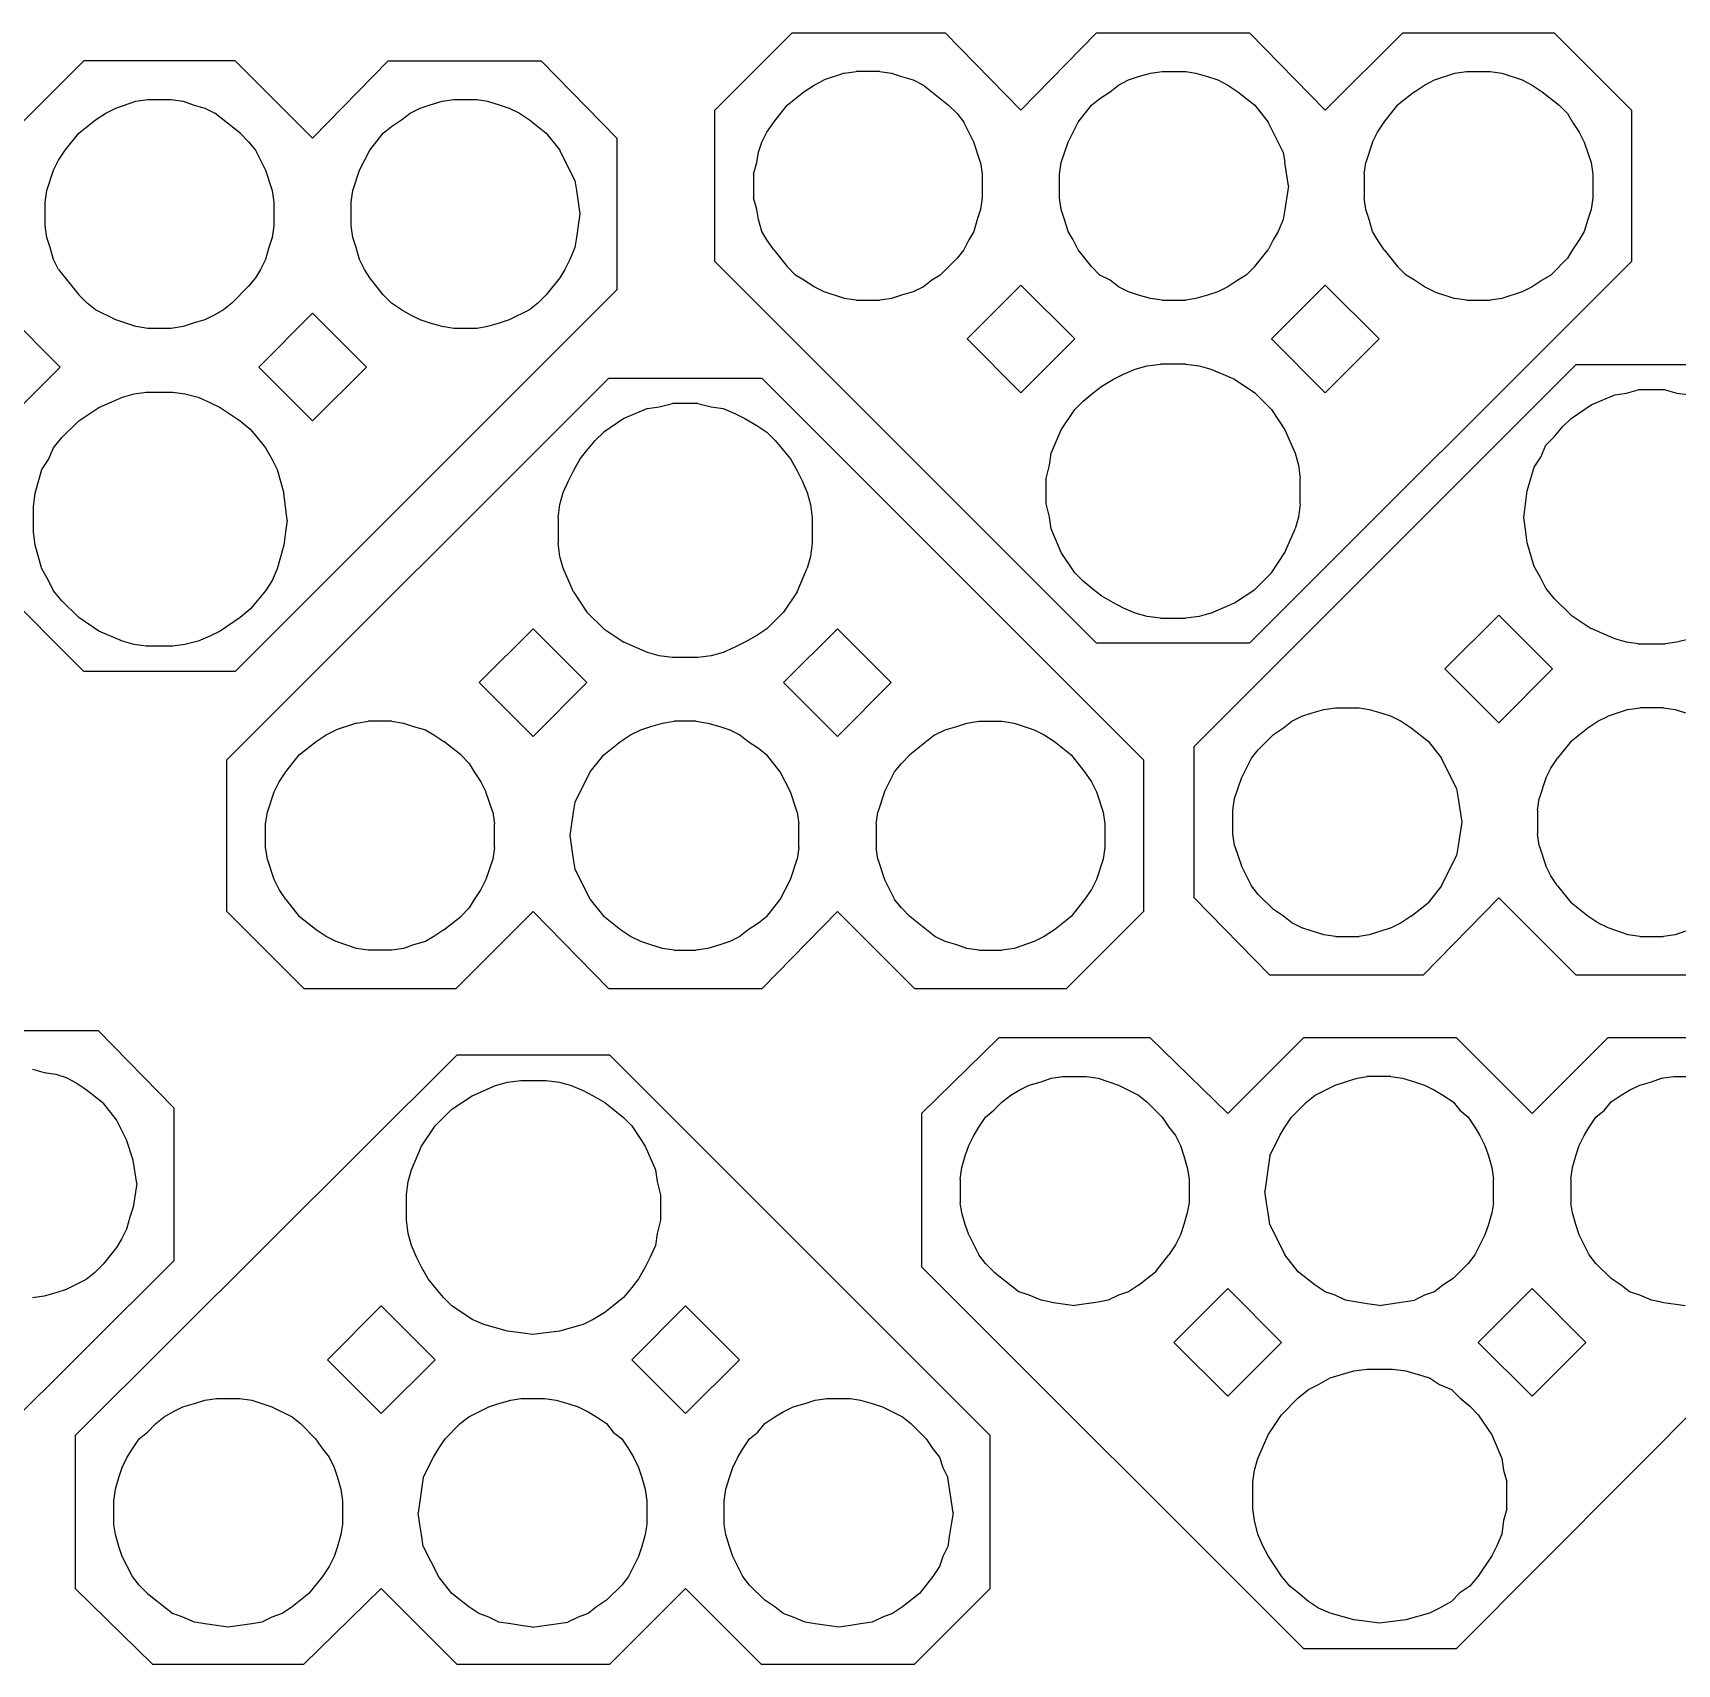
# Model space of a CAD drawing. Extents: x -4665 to 4665, y -2178 to 2178.
# Drawn here: x -392 to 436, y -859 to -38 of the extents above; entities that cross this region are included whole.
import ezdxf

# ---------------------------------------------------------------- set-up
doc = ezdxf.new("R2010")
doc.units = 0
doc.header["$MEASUREMENT"] = 0
doc.layers.get('0').update_dxf_attribs({"linetype": 'CONTINUOUS'})

msp = doc.modelspace()

# ---------------------------------------------------------------- linework, layer by layer
for p, q in [((-48.27, -76.69), (-9.32, -37.74)), ((-9.32, -37.74), (67.73, -37.74)), ((67.73, -37.74), (105.83, -76.69)), ((105.83, -76.69), (143.93, -37.74)), ((143.93, -37.74), (220.97, -37.74)), ((220.97, -37.74), (259.07, -76.69)), ((259.07, -76.69), (298.02, -37.74)), ((298.02, -37.74), (374.22, -37.74)), ((374.22, -37.74), (413.17, -76.69)), ((-404.91, -90.82), (-365.97, -51.87)), ((-289.77, -51.87), (-365.97, -51.87)), ((-289.77, -51.87), (-250.82, -90.82)), ((-250.82, -90.82), (-212.72, -51.87)), ((-212.72, -51.87), (-135.67, -51.87)), ((-135.67, -51.87), (-97.57, -90.82)), ((16.93, -58.06), (22.85, -57.21)), ((34.71, -57.21), (22.85, -57.21)), ((34.71, -57.21), (40.63, -58.06)), ((171.02, -58.06), (176.95, -57.21)), ((176.95, -57.21), (188.8, -57.21)), ((188.8, -57.21), (193.88, -58.06)), ((324.27, -58.06), (330.19, -57.21)), ((330.19, -57.21), (342.05, -57.21)), ((342.05, -57.21), (347.97, -58.06)), ((-3.39, -67.37), (1.69, -63.99)), ((1.69, -63.99), (6.77, -61.45)), ((16.93, -58.06), (6.77, -61.45)), ((40.63, -58.06), (45.71, -59.75)), ((45.71, -59.75), (51.64, -61.45)), ((51.64, -61.45), (56.72, -63.99)), ((56.72, -63.99), (69.42, -74.15)), ((150.7, -67.37), (154.93, -63.99)), ((154.93, -63.99), (160.01, -61.45)), ((160.01, -61.45), (165.09, -59.75)), ((165.09, -59.75), (171.02, -58.06)), ((193.88, -58.06), (199.81, -59.75)), ((199.81, -59.75), (204.89, -61.45)), ((204.89, -61.45), (209.97, -63.99)), ((209.97, -63.99), (215.05, -67.37)), ((303.95, -67.37), (309.03, -63.99)), ((309.03, -63.99), (314.11, -61.45)), ((314.11, -61.45), (324.27, -58.06)), ((347.97, -58.06), (358.13, -61.45)), ((358.13, -61.45), (363.21, -63.99)), ((363.21, -63.99), (368.29, -67.37)), ((-349.88, -75.58), (-339.72, -72.19)), ((-339.72, -72.19), (-333.79, -71.34)), ((-333.79, -71.34), (-321.94, -71.34)), ((-321.94, -71.34), (-316.01, -72.19)), ((-316.01, -72.19), (-310.93, -73.88)), ((-310.93, -73.88), (-305.01, -75.58)), ((-196.63, -75.58), (-191.55, -73.88)), ((-191.55, -73.88), (-185.63, -72.19)), ((-185.63, -72.19), (-179.7, -71.34)), ((-179.7, -71.34), (-167.85, -71.34)), ((-167.85, -71.34), (-162.77, -72.19)), ((-162.77, -72.19), (-156.84, -73.88)), ((-156.84, -73.88), (-151.76, -75.58)), ((-18.63, -82.61), (-11.86, -74.15)), ((-11.86, -74.15), (-3.39, -67.37)), ((69.42, -74.15), (73.65, -78.38)), ((134.61, -82.61), (141.39, -74.15)), ((141.39, -74.15), (145.62, -70.76)), ((145.62, -70.76), (150.7, -67.37)), ((215.05, -67.37), (223.51, -74.15)), ((223.51, -74.15), (230.29, -82.61)), ((288.71, -82.61), (295.48, -74.15)), ((303.95, -67.37), (295.48, -74.15)), ((368.29, -67.37), (376.76, -74.15)), ((376.76, -74.15), (380.99, -78.38)), ((-368.51, -88.28), (-360.04, -81.5)), ((-360.04, -81.5), (-354.96, -78.12)), ((-354.96, -78.12), (-349.88, -75.58)), ((-305.01, -75.58), (-299.93, -78.12)), ((-287.23, -88.28), (-299.93, -78.12)), ((-211.03, -84.89), (-205.95, -81.5)), ((-205.95, -81.5), (-201.71, -78.12)), ((-201.71, -78.12), (-196.63, -75.58)), ((-151.76, -75.58), (-146.68, -78.12)), ((-146.68, -78.12), (-141.6, -81.5)), ((-141.6, -81.5), (-133.13, -88.28)), ((-48.27, -152.89), (-48.27, -76.69)), ((-22.02, -87.69), (-18.63, -82.61)), ((73.65, -78.38), (77.04, -82.61)), ((82.12, -92.77), (77.04, -82.61)), ((129.53, -92.77), (134.61, -82.61)), ((237.91, -97.85), (230.29, -82.61)), ((285.32, -87.69), (288.71, -82.61)), ((380.99, -78.38), (383.53, -82.61)), ((383.53, -82.61), (386.92, -87.69)), ((413.17, -76.69), (413.17, -152.89)), ((-375.28, -96.74), (-368.51, -88.28)), ((-287.23, -88.28), (-282.99, -92.51)), ((-222.03, -96.74), (-215.26, -88.28)), ((-215.26, -88.28), (-211.03, -84.89)), ((-133.13, -88.28), (-126.36, -96.74)), ((-97.57, -90.82), (-97.57, -167.02)), ((-24.56, -92.77), (-22.02, -87.69)), ((282.78, -92.77), (285.32, -87.69)), ((386.92, -87.69), (389.46, -92.77)), ((-378.67, -101.82), (-375.28, -96.74)), ((-282.99, -92.51), (-279.61, -96.74)), ((-279.61, -96.74), (-274.53, -106.9)), ((-227.11, -106.9), (-222.03, -96.74)), ((-118.74, -111.98), (-126.36, -96.74)), ((-27.1, -102.93), (-26.25, -97.85)), ((-26.25, -97.85), (-24.56, -92.77)), ((85.51, -102.93), (82.12, -92.77)), ((126.15, -102.93), (129.53, -92.77)), ((237.91, -97.85), (238.75, -102.93)), ((282.78, -92.77), (279.39, -102.93)), ((389.46, -92.77), (392.85, -102.93)), ((-384.59, -117.06), (-381.21, -106.9)), ((-381.21, -106.9), (-378.67, -101.82)), ((-274.53, -106.9), (-271.14, -117.06)), ((-230.5, -117.06), (-227.11, -106.9)), ((-28.79, -108.86), (-27.1, -102.93)), ((85.51, -102.93), (86.35, -108.86)), ((125.3, -108.86), (126.15, -102.93)), ((240.45, -114.79), (238.75, -102.93)), ((278.55, -108.86), (279.39, -102.93)), ((392.85, -102.93), (393.69, -108.86)), ((-118.74, -111.98), (-117.89, -117.06)), ((-28.79, -108.86), (-28.79, -120.71)), ((86.35, -108.86), (86.35, -120.71)), ((125.3, -120.71), (125.3, -108.86)), ((240.45, -114.79), (238.75, -126.64)), ((278.55, -108.86), (278.55, -120.71)), ((393.69, -108.86), (393.69, -120.71)), ((-385.44, -122.99), (-384.59, -117.06)), ((-385.44, -134.84), (-385.44, -122.99)), ((-271.14, -117.06), (-270.29, -122.99)), ((-270.29, -122.99), (-270.29, -134.84)), ((-231.35, -122.99), (-230.5, -117.06)), ((-231.35, -134.84), (-231.35, -122.99)), ((-117.89, -117.06), (-116.2, -128.92)), ((-27.1, -126.64), (-28.79, -120.71)), ((86.35, -120.71), (85.51, -126.64)), ((126.15, -126.64), (125.3, -120.71)), ((279.39, -126.64), (278.55, -120.71)), ((393.69, -120.71), (392.85, -126.64)), ((-116.2, -128.92), (-117.89, -140.77)), ((-26.25, -131.72), (-27.1, -126.64)), ((-24.56, -137.65), (-26.25, -131.72)), ((83.81, -131.72), (82.12, -137.65)), ((85.51, -126.64), (83.81, -131.72)), ((127.84, -131.72), (126.15, -126.64)), ((129.53, -137.65), (127.84, -131.72)), ((237.91, -131.72), (235.37, -137.65)), ((238.75, -126.64), (237.91, -131.72)), ((281.09, -131.72), (279.39, -126.64)), ((282.78, -137.65), (281.09, -131.72)), ((391.15, -131.72), (389.46, -137.65)), ((392.85, -126.64), (391.15, -131.72)), ((-384.59, -140.77), (-385.44, -134.84)), ((-270.29, -134.84), (-271.14, -140.77)), ((-230.5, -140.77), (-231.35, -134.84)), ((-22.02, -141.88), (-24.56, -137.65)), ((82.12, -137.65), (79.58, -141.88)), ((132.07, -141.88), (129.53, -137.65)), ((235.37, -137.65), (232.83, -141.88)), ((285.32, -141.88), (282.78, -137.65)), ((389.46, -137.65), (386.92, -141.88)), ((-382.9, -145.85), (-384.59, -140.77)), ((-381.21, -151.78), (-382.9, -145.85)), ((-272.83, -145.85), (-274.53, -151.78)), ((-271.14, -140.77), (-272.83, -145.85)), ((-228.81, -145.85), (-230.5, -140.77)), ((-227.11, -151.78), (-228.81, -145.85)), ((-118.74, -145.85), (-121.28, -151.78)), ((-117.89, -140.77), (-118.74, -145.85)), ((-18.63, -146.96), (-22.02, -141.88)), ((-18.63, -146.96), (-11.86, -155.43)), ((77.04, -146.96), (73.65, -151.19)), ((79.58, -141.88), (77.04, -146.96)), ((134.61, -146.96), (132.07, -141.88)), ((141.39, -155.43), (134.61, -146.96)), ((223.51, -155.43), (230.29, -146.96)), ((232.83, -141.88), (230.29, -146.96)), ((288.71, -146.96), (285.32, -141.88)), ((288.71, -146.96), (295.48, -155.43)), ((383.53, -146.96), (380.99, -151.19)), ((386.92, -141.88), (383.53, -146.96)), ((-378.67, -156.86), (-381.21, -151.78)), ((-378.67, -156.86), (-368.51, -169.56)), ((-277.07, -156.86), (-279.61, -161.09)), ((-274.53, -151.78), (-277.07, -156.86)), ((-224.57, -156.86), (-227.11, -151.78)), ((-222.03, -161.09), (-224.57, -156.86)), ((-123.82, -156.86), (-126.36, -161.09)), ((-121.28, -151.78), (-123.82, -156.86)), ((143.93, -345.07), (-48.27, -152.89)), ((-7.63, -159.66), (-11.86, -155.43)), ((65.19, -159.66), (73.65, -151.19)), ((145.62, -159.66), (141.39, -155.43)), ((223.51, -155.43), (219.28, -159.66)), ((413.17, -152.89), (220.97, -345.07)), ((299.71, -159.66), (295.48, -155.43)), ((380.99, -151.19), (372.53, -159.66)), ((-282.99, -165.32), (-291.46, -173.79)), ((-279.61, -161.09), (-282.99, -165.32)), ((-215.26, -169.56), (-222.03, -161.09)), ((-126.36, -161.09), (-133.13, -169.56)), ((-3.39, -162.2), (-7.63, -159.66)), ((1.69, -165.59), (-3.39, -162.2)), ((60.95, -162.2), (56.72, -165.59)), ((65.19, -159.66), (60.95, -162.2)), ((105.83, -164.74), (78.73, -191.83)), ((132.92, -191.83), (105.83, -164.74)), ((150.7, -162.2), (145.62, -159.66)), ((154.93, -165.59), (150.7, -162.2)), ((215.05, -162.2), (209.97, -165.59)), ((219.28, -159.66), (215.05, -162.2)), ((259.07, -164.74), (231.98, -191.83)), ((286.17, -191.83), (259.07, -164.74)), ((303.95, -162.2), (299.71, -159.66)), ((309.03, -165.59), (303.95, -162.2)), ((368.29, -162.2), (363.21, -165.59)), ((372.53, -159.66), (368.29, -162.2)), ((-558.16, -167.02), (-365.97, -359.21)), ((-364.27, -173.79), (-368.51, -169.56)), ((-360.04, -177.18), (-364.27, -173.79)), ((-291.46, -173.79), (-295.69, -177.18)), ((-97.57, -167.02), (-289.77, -359.21)), ((-211.03, -173.79), (-215.26, -169.56)), ((-205.95, -177.18), (-211.03, -173.79)), ((-137.37, -173.79), (-141.6, -177.18)), ((-133.13, -169.56), (-137.37, -173.79)), ((6.77, -168.13), (1.69, -165.59)), ((16.93, -171.51), (6.77, -168.13)), ((22.85, -172.36), (16.93, -171.51)), ((22.85, -172.36), (34.71, -172.36)), ((40.63, -171.51), (34.71, -172.36)), ((45.71, -169.82), (40.63, -171.51)), ((51.64, -168.13), (45.71, -169.82)), ((56.72, -165.59), (51.64, -168.13)), ((160.01, -168.13), (154.93, -165.59)), ((165.09, -169.82), (160.01, -168.13)), ((171.02, -171.51), (165.09, -169.82)), ((176.95, -172.36), (171.02, -171.51)), ((176.95, -172.36), (188.8, -172.36)), ((193.88, -171.51), (188.8, -172.36)), ((199.81, -169.82), (193.88, -171.51)), ((204.89, -168.13), (199.81, -169.82)), ((209.97, -165.59), (204.89, -168.13)), ((314.11, -168.13), (309.03, -165.59)), ((314.11, -168.13), (324.27, -171.51)), ((330.19, -172.36), (324.27, -171.51)), ((330.19, -172.36), (342.05, -172.36)), ((347.97, -171.51), (342.05, -172.36)), ((358.13, -168.13), (347.97, -171.51)), ((363.21, -165.59), (358.13, -168.13)), ((-377.82, -205.96), (-404.91, -178.87)), ((-349.88, -182.26), (-360.04, -177.18)), ((-299.93, -179.72), (-305.01, -182.26)), ((-295.69, -177.18), (-299.93, -179.72)), ((-250.82, -178.87), (-277.91, -205.96)), ((-223.73, -205.96), (-250.82, -178.87)), ((-201.71, -179.72), (-205.95, -177.18)), ((-196.63, -182.26), (-201.71, -179.72)), ((-141.6, -177.18), (-151.76, -182.26)), ((-339.72, -185.64), (-349.88, -182.26)), ((-333.79, -186.49), (-339.72, -185.64)), ((-321.94, -186.49), (-333.79, -186.49)), ((-316.01, -185.64), (-321.94, -186.49)), ((-310.93, -183.95), (-316.01, -185.64)), ((-305.01, -182.26), (-310.93, -183.95)), ((-191.55, -183.95), (-196.63, -182.26)), ((-185.63, -185.64), (-191.55, -183.95)), ((-179.7, -186.49), (-185.63, -185.64)), ((-167.85, -186.49), (-179.7, -186.49)), ((-162.77, -185.64), (-167.85, -186.49)), ((-156.84, -183.95), (-162.77, -185.64)), ((-151.76, -182.26), (-156.84, -183.95)), ((78.73, -191.83), (105.83, -218.91)), ((105.83, -218.91), (132.92, -191.83)), ((231.98, -191.83), (259.07, -218.91)), ((259.07, -218.91), (286.17, -191.83)), ((-404.91, -233.06), (-377.82, -205.96)), ((-277.91, -205.96), (-250.82, -233.06)), ((-250.82, -233.06), (-223.73, -205.96)), ((163.4, -207.07), (169.33, -205.38)), ((169.33, -205.38), (176.1, -204.53)), ((188.8, -204.53), (176.1, -204.53)), ((188.8, -204.53), (195.57, -205.38)), ((193.1, -396.93), (385.3, -204.74)), ((195.57, -205.38), (201.5, -207.07)), ((385.3, -204.74), (461.5, -204.74)), ((-293.89, -403.8), (-101.7, -211.61)), ((-101.7, -211.61), (-24.65, -211.61)), ((-24.65, -211.61), (167.54, -403.8)), ((146.47, -215.53), (152.39, -212.14)), ((152.39, -212.14), (157.47, -209.6)), ((157.47, -209.6), (163.4, -207.07)), ((201.5, -207.07), (207.43, -209.6)), ((207.43, -209.6), (213.35, -212.14)), ((213.35, -212.14), (223.51, -218.91)), ((-358.35, -226.28), (-346.49, -221.2)), ((-346.49, -221.2), (-340.57, -219.51)), ((-340.57, -219.51), (-334.64, -218.66)), ((-334.64, -218.66), (-321.09, -218.66)), ((-321.09, -218.66), (-315.17, -219.51)), ((-315.17, -219.51), (-308.39, -221.2)), ((-308.39, -221.2), (-302.47, -223.74)), ((132.92, -227.38), (137.15, -223.15)), ((137.15, -223.15), (142.23, -218.91)), ((142.23, -218.91), (146.47, -215.53)), ((223.51, -218.91), (231.98, -227.38)), ((392.92, -225.06), (404.77, -219.98)), ((404.77, -219.98), (410.7, -219.13)), ((410.7, -219.13), (416.62, -217.44)), ((430.17, -217.44), (416.62, -217.44)), ((430.17, -217.44), (436.1, -219.13)), ((436.1, -219.13), (442.87, -219.98)), ((-368.51, -233.06), (-358.35, -226.28)), ((-302.47, -223.74), (-297.39, -226.28)), ((-297.39, -226.28), (-287.23, -233.06)), ((-82.23, -226.85), (-94.08, -231.93)), ((-82.23, -226.85), (-76.3, -226)), ((-76.3, -226), (-69.53, -224.31)), ((-56.83, -224.31), (-69.53, -224.31)), ((-56.83, -224.31), (-50.05, -226)), ((-50.05, -226), (-44.13, -226.85)), ((-44.13, -226.85), (-38.2, -229.39)), ((-38.2, -229.39), (-33.12, -231.93)), ((126.15, -237.54), (132.92, -227.38)), ((231.98, -227.38), (238.75, -237.54)), ((382.76, -231.83), (392.92, -225.06)), ((-376.97, -241.52), (-368.51, -233.06)), ((-287.23, -233.06), (-282.15, -237.29)), ((-282.15, -237.29), (-278.76, -241.52)), ((-108.47, -242.94), (-104.24, -238.7)), ((-94.08, -231.93), (-104.24, -238.7)), ((-33.12, -231.93), (-27.19, -235.32)), ((-27.19, -235.32), (-22.11, -238.7)), ((-22.11, -238.7), (-17.88, -242.94)), ((121.07, -249.39), (126.15, -237.54)), ((238.75, -237.54), (243.83, -249.39)), ((374.29, -241.14), (378.52, -236.06)), ((378.52, -236.06), (382.76, -231.83)), ((-383.75, -252.53), (-381.21, -246.6)), ((-381.21, -246.6), (-376.97, -241.52)), ((-278.76, -241.52), (-274.53, -246.6)), ((-274.53, -246.6), (-271.14, -252.53)), ((-116.09, -252.25), (-112.71, -248.02)), ((-112.71, -248.02), (-108.47, -242.94)), ((-17.88, -242.94), (-13.65, -248.02)), ((-13.65, -248.02), (-10.26, -252.25)), ((367.52, -251.3), (370.06, -245.38)), ((370.06, -245.38), (374.29, -241.14)), ((-387.13, -257.61), (-383.75, -252.53)), ((-271.14, -252.53), (-268.6, -257.61)), ((-119.48, -258.18), (-116.09, -252.25)), ((-10.26, -252.25), (-6.87, -258.18)), ((118.53, -262.09), (120.22, -255.32)), ((120.22, -255.32), (121.07, -249.39)), ((243.83, -249.39), (245.53, -255.32)), ((245.53, -255.32), (246.37, -262.09)), ((360.74, -268.24), (364.13, -256.38)), ((364.13, -256.38), (367.52, -251.3)), ((-390.52, -269.46), (-387.13, -257.61)), ((-268.6, -257.61), (-265.21, -269.46)), ((-124.56, -269.18), (-122.02, -263.26)), ((-122.02, -263.26), (-119.48, -258.18)), ((-6.87, -258.18), (-4.33, -263.26)), ((-4.33, -263.26), (-1.79, -269.18)), ((118.53, -274.79), (118.53, -262.09)), ((246.37, -274.79), (246.37, -262.09)), ((-391.37, -276.24), (-390.52, -269.46)), ((-263.52, -283.01), (-265.21, -269.46)), ((-126.25, -275.11), (-124.56, -269.18)), ((-1.79, -269.18), (-0.1, -275.11)), ((359.05, -281.78), (360.74, -268.24)), ((-391.37, -288.94), (-391.37, -276.24)), ((-127.1, -281.88), (-126.25, -275.11)), ((-0.1, -275.11), (0.75, -281.88)), ((120.22, -281.57), (118.53, -274.79)), ((246.37, -274.79), (245.53, -281.57)), ((-390.52, -295.71), (-391.37, -288.94)), ((-264.37, -288.94), (-265.21, -295.71)), ((-263.52, -283.01), (-264.37, -288.94)), ((-127.1, -281.88), (-127.1, -294.58)), ((0.75, -281.88), (0.75, -294.58)), ((121.07, -287.49), (120.22, -281.57)), ((126.15, -299.35), (121.07, -287.49)), ((238.75, -299.35), (243.83, -287.49)), ((245.53, -281.57), (243.83, -287.49)), ((359.9, -287.71), (359.05, -281.78)), ((360.74, -294.48), (359.9, -287.71)), ((-387.13, -307.56), (-390.52, -295.71)), ((-265.21, -295.71), (-268.6, -307.56)), ((-126.25, -301.36), (-127.1, -294.58)), ((0.75, -294.58), (-0.1, -301.36)), ((364.13, -306.34), (360.74, -294.48)), ((-124.56, -307.28), (-126.25, -301.36)), ((-0.1, -301.36), (-1.79, -307.28)), ((132.92, -309.51), (126.15, -299.35)), ((231.98, -309.51), (238.75, -299.35)), ((-383.75, -313.49), (-387.13, -307.56)), ((-381.21, -318.57), (-383.75, -313.49)), ((-271.14, -313.49), (-274.53, -318.57)), ((-268.6, -307.56), (-271.14, -313.49)), ((-119.48, -319.14), (-124.56, -307.28)), ((-6.87, -319.14), (-1.79, -307.28)), ((137.15, -313.74), (132.92, -309.51)), ((142.23, -317.97), (137.15, -313.74)), ((223.51, -317.97), (231.98, -309.51)), ((367.52, -312.26), (364.13, -306.34)), ((370.06, -317.34), (367.52, -312.26)), ((-376.97, -323.65), (-381.21, -318.57)), ((-274.53, -318.57), (-278.76, -323.65)), ((-119.48, -319.14), (-112.71, -329.3)), ((-6.87, -319.14), (-13.65, -329.3)), ((146.47, -321.36), (142.23, -317.97)), ((152.39, -324.75), (146.47, -321.36)), ((213.35, -324.75), (223.51, -317.97)), ((374.29, -322.42), (370.06, -317.34)), ((382.76, -330.89), (374.29, -322.42)), ((-368.51, -332.12), (-376.97, -323.65)), ((-282.15, -327.88), (-287.23, -332.12)), ((-278.76, -323.65), (-282.15, -327.88)), ((-112.71, -329.3), (-104.24, -337.76)), ((-13.65, -329.3), (-22.11, -337.76)), ((157.47, -327.29), (152.39, -324.75)), ((163.4, -329.83), (157.47, -327.29)), ((169.33, -331.52), (163.4, -329.83)), ((201.5, -329.83), (195.57, -331.52)), ((201.5, -329.83), (213.35, -324.75)), ((346.35, -330.89), (319.26, -357.98)), ((373.44, -357.98), (346.35, -330.89)), ((382.76, -330.89), (392.92, -337.66)), ((-358.35, -338.89), (-368.51, -332.12)), ((-346.49, -343.97), (-358.35, -338.89)), ((-297.39, -338.89), (-302.47, -341.43)), ((-287.23, -332.12), (-297.39, -338.89)), ((-139.8, -337.76), (-166.89, -364.86)), ((-112.71, -364.86), (-139.8, -337.76)), ((-104.24, -337.76), (-94.08, -344.54)), ((-22.11, -337.76), (-27.19, -341.15)), ((13.45, -337.76), (-13.65, -364.86)), ((40.54, -364.86), (13.45, -337.76)), ((176.1, -332.37), (169.33, -331.52)), ((176.1, -332.37), (188.8, -332.37)), ((195.57, -331.52), (188.8, -332.37)), ((404.77, -342.74), (392.92, -337.66)), ((-340.57, -345.66), (-346.49, -343.97)), ((-334.64, -346.51), (-340.57, -345.66)), ((-321.09, -346.51), (-334.64, -346.51)), ((-315.17, -345.66), (-321.09, -346.51)), ((-308.39, -343.97), (-315.17, -345.66)), ((-302.47, -341.43), (-308.39, -343.97)), ((-82.23, -349.62), (-94.08, -344.54)), ((-38.2, -347.08), (-44.13, -349.62)), ((-33.12, -344.54), (-38.2, -347.08)), ((-27.19, -341.15), (-33.12, -344.54)), ((220.97, -345.07), (143.93, -345.07)), ((410.7, -344.44), (404.77, -342.74)), ((416.62, -345.28), (410.7, -344.44)), ((416.62, -345.28), (430.17, -345.28)), ((436.1, -344.44), (430.17, -345.28)), ((442.87, -342.74), (436.1, -344.44)), ((-76.3, -351.31), (-82.23, -349.62)), ((-69.53, -352.16), (-76.3, -351.31)), ((-56.83, -352.16), (-69.53, -352.16)), ((-50.05, -351.31), (-56.83, -352.16)), ((-44.13, -349.62), (-50.05, -351.31)), ((-289.77, -359.21), (-365.97, -359.21)), ((319.26, -357.98), (346.35, -385.08)), ((346.35, -385.08), (373.44, -357.98)), ((-166.89, -364.86), (-139.8, -391.95)), ((-139.8, -391.95), (-112.71, -364.86)), ((-13.65, -364.86), (13.45, -391.95)), ((13.45, -391.95), (40.54, -364.86)), ((247.29, -381.69), (252.37, -380)), ((252.37, -380), (258.3, -378.3)), ((258.3, -378.3), (264.22, -377.46)), ((264.22, -377.46), (276.08, -377.46)), ((276.08, -377.46), (281.16, -378.3)), ((281.16, -378.3), (287.08, -380)), ((287.08, -380), (292.16, -381.69)), ((411.54, -378.3), (401.38, -381.69)), ((411.54, -378.3), (417.47, -377.46)), ((429.32, -377.46), (417.47, -377.46)), ((429.32, -377.46), (435.25, -378.3)), ((435.25, -378.3), (440.33, -380)), ((-243.94, -391.1), (-238.86, -388.56)), ((-228.7, -385.18), (-238.86, -388.56)), ((-228.7, -385.18), (-222.77, -384.33)), ((-210.92, -384.33), (-222.77, -384.33)), ((-210.92, -384.33), (-204.99, -385.18)), ((-204.99, -385.18), (-199.91, -386.87)), ((-199.91, -386.87), (-193.99, -388.56)), ((-193.99, -388.56), (-189.75, -391.1)), ((-90.69, -391.1), (-85.61, -388.56)), ((-85.61, -388.56), (-80.53, -386.87)), ((-80.53, -386.87), (-74.61, -385.18)), ((-74.61, -385.18), (-68.68, -384.33)), ((-57.67, -384.33), (-68.68, -384.33)), ((-57.67, -384.33), (-51.75, -385.18)), ((-51.75, -385.18), (-45.82, -386.87)), ((-45.82, -386.87), (-40.74, -388.56)), ((-40.74, -388.56), (-35.66, -391.1)), ((62.55, -391.1), (67.63, -388.56)), ((67.63, -388.56), (73.56, -386.87)), ((73.56, -386.87), (78.64, -385.18)), ((78.64, -385.18), (84.57, -384.33)), ((84.57, -384.33), (96.42, -384.33)), ((96.42, -384.33), (102.35, -385.18)), ((102.35, -385.18), (112.51, -388.56)), ((112.51, -388.56), (117.59, -391.1)), ((232.9, -391), (237.98, -387.62)), ((237.98, -387.62), (242.21, -384.23)), ((242.21, -384.23), (247.29, -381.69)), ((292.16, -381.69), (297.24, -384.23)), ((297.24, -384.23), (302.32, -387.62)), ((302.32, -387.62), (310.79, -394.39)), ((382.76, -394.39), (391.22, -387.62)), ((391.22, -387.62), (396.3, -384.23)), ((396.3, -384.23), (401.38, -381.69)), ((-257.49, -401.26), (-249.02, -394.49)), ((-249.02, -394.49), (-243.94, -391.1)), ((-189.75, -391.1), (-184.67, -394.49)), ((-176.21, -401.26), (-184.67, -394.49)), ((-104.24, -401.26), (-95.77, -394.49)), ((-95.77, -394.49), (-90.69, -391.1)), ((-35.66, -391.1), (-31.43, -394.49)), ((-31.43, -394.49), (-26.35, -397.88)), ((62.55, -391.1), (49.85, -401.26)), ((117.59, -391.1), (122.67, -394.49)), ((122.67, -394.49), (131.13, -401.26)), ((193.1, -473.13), (193.1, -396.93)), ((225.28, -398.62), (232.9, -391)), ((310.79, -394.39), (317.56, -402.86)), ((382.76, -394.39), (375.98, -402.86)), ((-293.89, -480), (-293.89, -403.8)), ((-264.26, -409.73), (-257.49, -401.26)), ((-176.21, -401.26), (-171.97, -405.5)), ((-171.97, -405.5), (-169.43, -409.73)), ((-111.01, -409.73), (-104.24, -401.26)), ((-26.35, -397.88), (-22.11, -401.26)), ((-15.34, -409.73), (-22.11, -401.26)), ((42.23, -409.73), (45.62, -405.5)), ((45.62, -405.5), (49.85, -401.26)), ((131.13, -401.26), (137.91, -409.73)), ((167.54, -403.8), (167.54, -480)), ((216.81, -413.02), (221.89, -402.86)), ((221.89, -402.86), (225.28, -398.62)), ((325.18, -418.1), (317.56, -402.86)), ((372.6, -407.94), (375.98, -402.86)), ((-267.65, -414.81), (-264.26, -409.73)), ((-169.43, -409.73), (-166.05, -414.81)), ((-118.63, -424.97), (-111.01, -409.73)), ((-10.26, -419.89), (-15.34, -409.73)), ((37.15, -419.89), (42.23, -409.73)), ((137.91, -409.73), (141.29, -414.81)), ((213.42, -423.18), (216.81, -413.02)), ((370.06, -413.02), (366.67, -423.18)), ((370.06, -413.02), (372.6, -407.94)), ((-273.57, -430.05), (-270.19, -419.89)), ((-270.19, -419.89), (-267.65, -414.81)), ((-166.05, -414.81), (-163.51, -419.89)), ((-160.12, -430.05), (-163.51, -419.89)), ((-6.87, -430.05), (-10.26, -419.89)), ((37.15, -419.89), (33.77, -430.05)), ((141.29, -414.81), (143.83, -419.89)), ((143.83, -419.89), (147.22, -430.05)), ((325.18, -418.1), (326.03, -423.18)), ((-274.42, -435.98), (-273.57, -430.05)), ((-160.12, -430.05), (-159.27, -435.98)), ((-121.17, -441.9), (-119.48, -430.05)), ((-119.48, -430.05), (-118.63, -424.97)), ((-6.87, -430.05), (-6.03, -435.98)), ((32.92, -435.98), (33.77, -430.05)), ((147.22, -430.05), (148.07, -435.98)), ((212.58, -429.1), (213.42, -423.18)), ((212.58, -440.96), (212.58, -429.1)), ((326.03, -423.18), (327.72, -435.03)), ((365.82, -429.1), (366.67, -423.18)), ((365.82, -429.1), (365.82, -440.96)), ((-274.42, -447.83), (-274.42, -435.98)), ((-159.27, -447.83), (-159.27, -435.98)), ((-6.03, -447.83), (-6.03, -435.98)), ((32.92, -435.98), (32.92, -447.83)), ((148.07, -435.98), (148.07, -447.83)), ((327.72, -435.03), (326.03, -446.88)), ((-119.48, -453.76), (-121.17, -441.9)), ((213.42, -446.88), (212.58, -440.96)), ((213.42, -446.88), (216.81, -457.04)), ((326.03, -446.88), (325.18, -451.96)), ((366.67, -446.88), (365.82, -440.96)), ((366.67, -446.88), (370.06, -457.04)), ((-273.57, -453.76), (-274.42, -447.83)), ((-270.19, -463.92), (-273.57, -453.76)), ((-160.12, -453.76), (-163.51, -463.92)), ((-159.27, -447.83), (-160.12, -453.76)), ((-118.63, -458.84), (-119.48, -453.76)), ((-10.26, -463.92), (-6.87, -453.76)), ((-6.03, -447.83), (-6.87, -453.76)), ((33.77, -453.76), (32.92, -447.83)), ((33.77, -453.76), (37.15, -463.92)), ((147.22, -453.76), (143.83, -463.92)), ((148.07, -447.83), (147.22, -453.76)), ((317.56, -467.2), (325.18, -451.96)), ((-111.01, -474.08), (-118.63, -458.84)), ((221.89, -467.2), (216.81, -457.04)), ((372.6, -462.12), (370.06, -457.04)), ((375.98, -467.2), (372.6, -462.12)), ((-267.65, -469), (-270.19, -463.92)), ((-264.26, -474.08), (-267.65, -469)), ((-166.05, -469), (-169.43, -474.08)), ((-163.51, -463.92), (-166.05, -469)), ((-15.34, -474.08), (-10.26, -463.92)), ((37.15, -463.92), (42.23, -474.08)), ((141.29, -469), (137.91, -474.08)), ((143.83, -463.92), (141.29, -469)), ((225.28, -471.44), (221.89, -467.2)), ((225.28, -471.44), (232.9, -479.06)), ((317.56, -467.2), (310.79, -475.67)), ((375.98, -467.2), (382.76, -475.67)), ((-254.95, -518.95), (-293.89, -480)), ((-264.26, -474.08), (-257.49, -482.54)), ((-139.8, -480), (-178.75, -518.95)), ((-171.97, -478.31), (-176.21, -482.54)), ((-169.43, -474.08), (-171.97, -478.31)), ((-101.7, -518.95), (-139.8, -480)), ((-111.01, -474.08), (-104.24, -482.54)), ((13.45, -480), (-24.65, -518.95)), ((-22.11, -482.54), (-15.34, -474.08)), ((52.39, -518.95), (13.45, -480)), ((45.62, -478.31), (42.23, -474.08)), ((49.85, -482.54), (45.62, -478.31)), ((167.54, -480), (128.59, -518.95)), ((137.91, -474.08), (131.13, -482.54)), ((231.2, -512.08), (193.1, -473.13)), ((237.98, -482.44), (232.9, -479.06)), ((302.32, -482.44), (310.79, -475.67)), ((346.35, -473.13), (308.25, -512.08)), ((385.3, -512.08), (346.35, -473.13)), ((391.22, -482.44), (382.76, -475.67)), ((-249.02, -489.32), (-257.49, -482.54)), ((-184.67, -489.32), (-176.21, -482.54)), ((-95.77, -489.32), (-104.24, -482.54)), ((-26.35, -485.93), (-31.43, -489.32)), ((-22.11, -482.54), (-26.35, -485.93)), ((62.55, -492.7), (49.85, -482.54)), ((131.13, -482.54), (122.67, -489.32)), ((242.21, -485.83), (237.98, -482.44)), ((247.29, -488.37), (242.21, -485.83)), ((252.37, -490.06), (247.29, -488.37)), ((292.16, -488.37), (287.08, -490.06)), ((297.24, -485.83), (292.16, -488.37)), ((302.32, -482.44), (297.24, -485.83)), ((396.3, -485.83), (391.22, -482.44)), ((401.38, -488.37), (396.3, -485.83)), ((411.54, -491.76), (401.38, -488.37)), ((-243.94, -492.7), (-249.02, -489.32)), ((-238.86, -495.24), (-243.94, -492.7)), ((-228.7, -498.63), (-238.86, -495.24)), ((-193.99, -495.24), (-199.91, -496.94)), ((-189.75, -492.7), (-193.99, -495.24)), ((-184.67, -489.32), (-189.75, -492.7)), ((-90.69, -492.7), (-95.77, -489.32)), ((-85.61, -495.24), (-90.69, -492.7)), ((-80.53, -496.94), (-85.61, -495.24)), ((-40.74, -495.24), (-45.82, -496.94)), ((-35.66, -492.7), (-40.74, -495.24)), ((-31.43, -489.32), (-35.66, -492.7)), ((67.63, -495.24), (62.55, -492.7)), ((73.56, -496.94), (67.63, -495.24)), ((112.51, -495.24), (102.35, -498.63)), ((117.59, -492.7), (112.51, -495.24)), ((122.67, -489.32), (117.59, -492.7)), ((258.3, -491.76), (252.37, -490.06)), ((264.22, -492.6), (258.3, -491.76)), ((264.22, -492.6), (276.08, -492.6)), ((281.16, -491.76), (276.08, -492.6)), ((287.08, -490.06), (281.16, -491.76)), ((417.47, -492.6), (411.54, -491.76)), ((417.47, -492.6), (429.32, -492.6)), ((435.25, -491.76), (429.32, -492.6)), ((440.33, -490.06), (435.25, -491.76)), ((-222.77, -499.48), (-228.7, -498.63)), ((-210.92, -499.48), (-222.77, -499.48)), ((-204.99, -498.63), (-210.92, -499.48)), ((-199.91, -496.94), (-204.99, -498.63)), ((-74.61, -498.63), (-80.53, -496.94)), ((-68.68, -499.48), (-74.61, -498.63)), ((-68.68, -499.48), (-57.67, -499.48)), ((-51.75, -498.63), (-57.67, -499.48)), ((-45.82, -496.94), (-51.75, -498.63)), ((78.64, -498.63), (73.56, -496.94)), ((84.57, -499.48), (78.64, -498.63)), ((84.57, -499.48), (96.42, -499.48)), ((102.35, -498.63), (96.42, -499.48)), ((308.25, -512.08), (231.2, -512.08)), ((461.5, -512.08), (385.3, -512.08)), ((-178.75, -518.95), (-254.95, -518.95)), ((-24.65, -518.95), (-101.7, -518.95)), ((128.59, -518.95), (52.39, -518.95)), ((-435.87, -540.02), (-358.82, -540.02)), ((-358.82, -540.02), (-320.72, -578.97)), ((94.76, -543.75), (55.82, -581.85)), ((170.96, -543.75), (94.76, -543.75)), ((170.96, -543.75), (209.91, -581.85)), ((209.91, -581.85), (248.01, -543.75)), ((325.06, -543.75), (248.01, -543.75)), ((325.06, -543.75), (363.16, -581.85)), ((363.16, -581.85), (401.26, -543.75)), ((478.29, -543.75), (401.26, -543.75)), ((-178.12, -552.49), (-370.32, -743.83)), ((-101.08, -552.49), (-178.12, -552.49)), ((90.26, -743.83), (-101.08, -552.49)), ((-391.84, -559.49), (-385.91, -561.19)), ((-385.91, -561.19), (-379.99, -562.03)), ((-379.99, -562.03), (-374.91, -563.73)), ((-374.91, -563.73), (-369.83, -566.27)), ((-369.83, -566.27), (-364.75, -569.65)), ((-364.75, -569.65), (-356.28, -576.43)), ((-170.5, -572.81), (-158.65, -567.73)), ((-158.65, -567.73), (-152.72, -566.03)), ((-152.72, -566.03), (-145.95, -565.19)), ((-145.95, -565.19), (-133.25, -565.19)), ((-133.25, -565.19), (-126.48, -566.03)), ((-126.48, -566.03), (-120.55, -567.73)), ((-120.55, -567.73), (-114.62, -570.27)), ((-114.62, -570.27), (-109.54, -572.81)), ((100.69, -572.54), (104.92, -570)), ((104.92, -570), (110, -567.46)), ((110, -567.46), (115.93, -565.77)), ((115.93, -565.77), (121.01, -564.07)), ((121.01, -564.07), (126.94, -563.23)), ((126.94, -563.23), (138.79, -563.23)), ((138.79, -563.23), (144.72, -564.07)), ((144.72, -564.07), (154.88, -567.46)), ((154.88, -567.46), (165.04, -572.54)), ((253.94, -572.54), (264.1, -567.46)), ((264.1, -567.46), (269.18, -565.77)), ((269.18, -565.77), (275.1, -564.07)), ((275.1, -564.07), (280.18, -563.23)), ((292.04, -563.23), (280.18, -563.23)), ((292.04, -563.23), (297.96, -564.07)), ((297.96, -564.07), (303.89, -565.77)), ((303.89, -565.77), (308.97, -567.46)), ((308.97, -567.46), (314.05, -570)), ((314.05, -570), (318.28, -572.54)), ((408.03, -572.54), (412.26, -570)), ((412.26, -570), (417.34, -567.46)), ((417.34, -567.46), (423.27, -565.77)), ((423.27, -565.77), (428.35, -564.07)), ((428.35, -564.07), (434.28, -563.23)), ((434.28, -563.23), (446.13, -563.23)), ((-349.51, -584.89), (-356.28, -576.43)), ((-320.72, -578.97), (-320.72, -656.01)), ((-180.66, -579.58), (-170.5, -572.81)), ((-109.54, -572.81), (-103.62, -576.19)), ((-103.62, -576.19), (-99.38, -579.58)), ((92.22, -580.16), (96.46, -575.93)), ((96.46, -575.93), (100.69, -572.54)), ((165.04, -572.54), (169.27, -575.93)), ((169.27, -575.93), (176.89, -583.55)), ((242.08, -583.55), (249.7, -575.93)), ((249.7, -575.93), (253.94, -572.54)), ((318.28, -572.54), (323.36, -575.93)), ((323.36, -575.93), (326.75, -580.16)), ((399.56, -580.16), (402.95, -575.93)), ((402.95, -575.93), (408.03, -572.54)), ((-344.43, -595.05), (-349.51, -584.89)), ((-189.13, -588.05), (-180.66, -579.58)), ((-99.38, -579.58), (-94.3, -583.81)), ((-94.3, -583.81), (-90.07, -588.05)), ((55.82, -581.85), (55.82, -658.9)), ((84.6, -588.63), (87.99, -583.55)), ((87.99, -583.55), (92.22, -580.16)), ((176.89, -583.55), (180.28, -588.63)), ((238.7, -588.63), (242.08, -583.55)), ((326.75, -580.16), (330.98, -583.55)), ((330.98, -583.55), (334.37, -588.63)), ((391.94, -588.63), (395.33, -583.55)), ((395.33, -583.55), (399.56, -580.16)), ((-341.04, -605.21), (-344.43, -595.05)), ((-195.9, -598.21), (-189.13, -588.05)), ((-90.07, -588.05), (-83.3, -598.21)), ((79.52, -597.94), (82.06, -592.86)), ((82.06, -592.86), (84.6, -588.63)), ((180.28, -588.63), (183.66, -592.86)), ((183.66, -592.86), (186.2, -597.94)), ((231.08, -603.02), (236.16, -592.86)), ((236.16, -592.86), (238.7, -588.63)), ((334.37, -588.63), (336.91, -592.86)), ((336.91, -592.86), (339.45, -597.94)), ((386.86, -597.94), (389.4, -592.86)), ((389.4, -592.86), (391.94, -588.63)), ((-200.98, -610.06), (-195.9, -598.21)), ((-83.3, -598.21), (-78.22, -610.06)), ((76.14, -608.95), (77.83, -603.02)), ((77.83, -603.02), (79.52, -597.94)), ((186.2, -597.94), (187.9, -603.02)), ((187.9, -603.02), (189.59, -608.95)), ((231.08, -603.02), (228.54, -620.8)), ((339.45, -597.94), (341.14, -603.02)), ((341.14, -603.02), (342.84, -608.95)), ((383.48, -608.95), (385.17, -603.02)), ((385.17, -603.02), (386.86, -597.94)), ((-339.35, -617.07), (-341.04, -605.21)), ((-202.68, -615.99), (-200.98, -610.06)), ((-78.22, -610.06), (-77.37, -615.99)), ((75.29, -614.87), (76.14, -608.95)), ((189.59, -608.95), (190.44, -614.87)), ((342.84, -608.95), (343.68, -614.87)), ((382.63, -614.87), (383.48, -608.95)), ((-339.35, -617.07), (-341.04, -628.92)), ((-203.52, -622.76), (-202.68, -615.99)), ((-77.37, -615.99), (-75.68, -622.76)), ((75.29, -614.87), (75.29, -626.73)), ((190.44, -614.87), (190.44, -626.73)), ((229.38, -626.73), (228.54, -620.8)), ((343.68, -626.73), (343.68, -614.87)), ((382.63, -614.87), (382.63, -626.73)), ((-341.04, -628.92), (-342.73, -634)), ((-203.52, -635.46), (-203.52, -622.76)), ((-75.68, -622.76), (-75.68, -635.46)), ((76.14, -631.81), (75.29, -626.73)), ((190.44, -626.73), (189.59, -631.81)), ((230.23, -631.81), (229.38, -626.73)), ((343.68, -626.73), (342.84, -631.81)), ((383.48, -631.81), (382.63, -626.73)), ((-342.73, -634), (-344.43, -639.93)), ((-202.68, -642.23), (-203.52, -635.46)), ((-75.68, -635.46), (-77.37, -642.23)), ((77.83, -637.73), (76.14, -631.81)), ((189.59, -631.81), (187.9, -637.73)), ((231.08, -637.73), (230.23, -631.81)), ((342.84, -631.81), (341.14, -637.73)), ((385.17, -637.73), (383.48, -631.81)), ((-346.97, -645.01), (-349.51, -649.24)), ((-344.43, -639.93), (-346.97, -645.01)), ((-200.98, -648.16), (-202.68, -642.23)), ((-77.37, -642.23), (-78.22, -648.16)), ((79.52, -642.81), (77.83, -637.73)), ((79.52, -642.81), (84.6, -652.97)), ((186.2, -642.81), (183.66, -647.89)), ((187.9, -637.73), (186.2, -642.81)), ((231.08, -637.73), (238.7, -652.97)), ((339.45, -642.81), (334.37, -652.97)), ((341.14, -637.73), (339.45, -642.81)), ((386.86, -642.81), (385.17, -637.73)), ((391.94, -652.97), (386.86, -642.81)), ((-349.51, -649.24), (-356.28, -657.71)), ((-198.44, -654.09), (-200.98, -648.16)), ((-78.22, -648.16), (-80.76, -654.09)), ((87.99, -657.21), (84.6, -652.97)), ((173.5, -661.44), (180.28, -652.97)), ((183.66, -647.89), (180.28, -652.97)), ((245.47, -661.44), (238.7, -652.97)), ((334.37, -652.97), (330.98, -657.21)), ((395.33, -657.21), (391.94, -652.97)), ((-320.72, -656.01), (-512.91, -847.36)), ((-360.51, -661.94), (-364.75, -665.33)), ((-356.28, -657.71), (-360.51, -661.94)), ((-195.9, -659.17), (-198.44, -654.09)), ((-192.52, -665.09), (-195.9, -659.17)), ((-83.3, -659.17), (-86.68, -665.09)), ((-80.76, -654.09), (-83.3, -659.17)), ((55.82, -658.9), (248.01, -851.09)), ((92.22, -661.44), (87.99, -657.21)), ((92.22, -661.44), (104.92, -671.6)), ((165.04, -668.21), (173.5, -661.44)), ((253.94, -668.21), (245.47, -661.44)), ((330.98, -657.21), (323.36, -664.83)), ((325.06, -851.09), (516.39, -658.9)), ((395.33, -657.21), (402.95, -664.83)), ((-374.91, -670.41), (-379.99, -672.1)), ((-364.75, -665.33), (-374.91, -670.41)), ((-189.13, -669.33), (-192.52, -665.09)), ((-184.9, -674.41), (-189.13, -669.33)), ((-90.07, -669.33), (-94.3, -674.41)), ((-86.68, -665.09), (-90.07, -669.33)), ((165.04, -668.21), (159.96, -671.6)), ((209.91, -669.91), (182.82, -697)), ((237, -697), (209.91, -669.91)), ((259.02, -671.6), (253.94, -668.21)), ((318.28, -668.21), (314.05, -671.6)), ((323.36, -664.83), (318.28, -668.21)), ((363.16, -669.91), (336.06, -697)), ((390.25, -697), (363.16, -669.91)), ((408.03, -668.21), (402.95, -664.83)), ((412.26, -671.6), (408.03, -668.21)), ((-385.91, -673.79), (-391.84, -674.64)), ((-379.99, -672.1), (-385.91, -673.79)), ((-216.22, -678.64), (-243.32, -705.73)), ((-189.13, -705.73), (-216.22, -678.64)), ((-180.66, -678.64), (-184.9, -674.41)), ((-170.5, -685.41), (-180.66, -678.64)), ((-99.38, -678.64), (-103.62, -682.03)), ((-94.3, -674.41), (-99.38, -678.64)), ((-62.98, -678.64), (-90.07, -705.73)), ((-35.88, -705.73), (-62.98, -678.64)), ((110, -673.29), (104.92, -671.6)), ((115.93, -675.83), (110, -673.29)), ((121.01, -676.68), (115.93, -675.83)), ((121.01, -676.68), (132.86, -678.37)), ((144.72, -676.68), (132.86, -678.37)), ((149.8, -675.83), (144.72, -676.68)), ((154.88, -673.29), (149.8, -675.83)), ((159.96, -671.6), (154.88, -673.29)), ((264.1, -673.29), (259.02, -671.6)), ((269.18, -675.83), (264.1, -673.29)), ((275.1, -676.68), (269.18, -675.83)), ((280.18, -677.53), (275.1, -676.68)), ((286.11, -678.37), (280.18, -677.53)), ((286.11, -678.37), (303.89, -675.83)), ((308.97, -673.29), (303.89, -675.83)), ((314.05, -671.6), (308.97, -673.29)), ((417.34, -673.29), (412.26, -671.6)), ((423.27, -675.83), (417.34, -673.29)), ((428.35, -676.68), (423.27, -675.83)), ((428.35, -676.68), (440.2, -678.37)), ((-164.58, -687.95), (-170.5, -685.41)), ((-109.54, -685.41), (-114.62, -687.95)), ((-103.62, -682.03), (-109.54, -685.41)), ((-152.72, -691.34), (-164.58, -687.95)), ((-145.95, -692.19), (-152.72, -691.34)), ((-140.02, -693.03), (-145.95, -692.19)), ((-126.48, -691.34), (-140.02, -693.03)), ((-114.62, -687.95), (-126.48, -691.34)), ((182.82, -697), (209.91, -724.09)), ((209.91, -724.09), (237, -697)), ((336.06, -697), (363.16, -724.09)), ((363.16, -724.09), (390.25, -697)), ((-243.32, -705.73), (-216.22, -732.83)), ((-216.22, -732.83), (-189.13, -705.73)), ((-90.07, -705.73), (-62.98, -732.83)), ((-62.98, -732.83), (-35.88, -705.73)), ((261.56, -714.78), (273.41, -711.39)), ((273.41, -711.39), (280.18, -710.55)), ((280.18, -710.55), (292.88, -710.55)), ((292.88, -710.55), (299.66, -711.39)), ((299.66, -711.39), (311.51, -714.78)), ((250.55, -720.71), (255.63, -718.17)), ((255.63, -718.17), (261.56, -714.78)), ((311.51, -714.78), (316.59, -718.17)), ((316.59, -718.17), (322.52, -720.71)), ((-316.13, -729.44), (-310.2, -727.75)), ((-310.2, -727.75), (-305.12, -726.05)), ((-305.12, -726.05), (-299.2, -725.21)), ((-299.2, -725.21), (-287.34, -725.21)), ((-287.34, -725.21), (-281.42, -726.05)), ((-281.42, -726.05), (-271.26, -729.44)), ((-162.04, -729.44), (-156.96, -727.75)), ((-156.96, -727.75), (-151.03, -726.05)), ((-151.03, -726.05), (-145.95, -725.21)), ((-145.95, -725.21), (-134.1, -725.21)), ((-134.1, -725.21), (-128.17, -726.05)), ((-128.17, -726.05), (-122.24, -727.75)), ((-122.24, -727.75), (-117.16, -729.44)), ((-8.79, -729.44), (-2.86, -727.75)), ((-2.86, -727.75), (2.22, -726.05)), ((2.22, -726.05), (8.14, -725.21)), ((8.14, -725.21), (20, -725.21)), ((20, -725.21), (25.08, -726.05)), ((25.08, -726.05), (30.99, -727.75)), ((30.99, -727.75), (36.07, -729.44)), ((237, -733.41), (245.47, -724.94)), ((245.47, -724.94), (250.55, -720.71)), ((322.52, -720.71), (326.75, -724.94)), ((326.75, -724.94), (331.83, -729.17)), ((-329.68, -737.91), (-325.44, -734.52)), ((-325.44, -734.52), (-321.21, -731.98)), ((-321.21, -731.98), (-316.13, -729.44)), ((-271.26, -729.44), (-261.1, -734.52)), ((-261.1, -734.52), (-256.86, -737.91)), ((-176.43, -737.91), (-172.2, -734.52)), ((-172.2, -734.52), (-162.04, -729.44)), ((-117.16, -729.44), (-112.08, -731.98)), ((-112.08, -731.98), (-107.85, -734.52)), ((-107.85, -734.52), (-102.77, -737.91)), ((-23.18, -737.91), (-18.1, -734.52)), ((-18.1, -734.52), (-13.87, -731.98)), ((-13.87, -731.98), (-8.79, -729.44)), ((36.07, -729.44), (46.23, -734.52)), ((46.23, -734.52), (50.46, -737.91)), ((230.23, -743.57), (237, -733.41)), ((331.83, -729.17), (336.06, -733.41)), ((336.06, -733.41), (342.84, -743.57)), ((-370.32, -743.83), (-370.32, -820.88)), ((-338.14, -745.53), (-333.91, -742.14)), ((-333.91, -742.14), (-329.68, -737.91)), ((-256.86, -737.91), (-249.24, -745.53)), ((-184.05, -745.53), (-176.43, -737.91)), ((-102.77, -737.91), (-99.38, -742.14)), ((-99.38, -742.14), (-95.15, -745.53)), ((-30.8, -745.53), (-26.57, -742.14)), ((-26.57, -742.14), (-23.18, -737.91)), ((50.46, -737.91), (58.08, -745.53)), ((90.26, -820.88), (90.26, -743.83)), ((225.15, -755.42), (230.23, -743.57)), ((342.84, -743.57), (347.92, -755.42)), ((-344.07, -754.84), (-341.53, -750.61)), ((-341.53, -750.61), (-338.14, -745.53)), ((-249.24, -745.53), (-245.86, -750.61)), ((-245.86, -750.61), (-242.47, -754.84)), ((-189.98, -754.84), (-187.44, -750.61)), ((-187.44, -750.61), (-184.05, -745.53)), ((-95.15, -745.53), (-91.76, -750.61)), ((-91.76, -750.61), (-89.22, -754.84)), ((-36.73, -754.84), (-34.19, -750.61)), ((-34.19, -750.61), (-30.8, -745.53)), ((58.08, -745.53), (61.47, -750.61)), ((61.47, -750.61), (64.86, -754.84)), ((-348.3, -765), (-346.61, -759.92)), ((-346.61, -759.92), (-344.07, -754.84)), ((-242.47, -754.84), (-239.93, -759.92)), ((-239.93, -759.92), (-238.24, -765)), ((-195.06, -765), (-189.98, -754.84)), ((-89.22, -754.84), (-86.68, -759.92)), ((-86.68, -759.92), (-84.99, -765)), ((-40.96, -765), (-39.27, -759.92)), ((-39.27, -759.92), (-36.73, -754.84)), ((64.86, -754.84), (66.55, -759.92)), ((66.55, -759.92), (69.09, -765)), ((222.61, -767.27), (223.46, -761.35)), ((223.46, -761.35), (225.15, -755.42)), ((347.92, -755.42), (348.76, -761.35)), ((348.76, -761.35), (350.46, -767.27)), ((-350, -770.93), (-348.3, -765)), ((-238.24, -765), (-236.54, -770.93)), ((-195.06, -765), (-197.6, -782.78)), ((-84.99, -765), (-83.3, -770.93)), ((-42.66, -770.93), (-40.96, -765)), ((71.63, -782.78), (69.09, -765)), ((222.61, -780.82), (222.61, -767.27)), ((350.46, -780.82), (350.46, -767.27)), ((-350.84, -776.85), (-350, -770.93)), ((-350.84, -788.71), (-350.84, -776.85)), ((-236.54, -770.93), (-235.7, -776.85)), ((-235.7, -776.85), (-235.7, -788.71)), ((-83.3, -770.93), (-82.45, -776.85)), ((-82.45, -776.85), (-82.45, -788.71)), ((-43.5, -776.85), (-42.66, -770.93)), ((-43.5, -788.71), (-43.5, -776.85)), ((-196.75, -788.71), (-197.6, -782.78)), ((71.63, -782.78), (70.78, -788.71)), ((223.46, -786.75), (222.61, -780.82)), ((350.46, -780.82), (348.76, -786.75)), ((-350, -793.79), (-350.84, -788.71)), ((-348.3, -799.71), (-350, -793.79)), ((-236.54, -793.79), (-238.24, -799.71)), ((-235.7, -788.71), (-236.54, -793.79)), ((-195.9, -793.79), (-196.75, -788.71)), ((-195.06, -799.71), (-195.9, -793.79)), ((-83.3, -793.79), (-84.99, -799.71)), ((-82.45, -788.71), (-83.3, -793.79)), ((-42.66, -793.79), (-43.5, -788.71)), ((-40.96, -799.71), (-42.66, -793.79)), ((69.94, -793.79), (69.09, -799.71)), ((70.78, -788.71), (69.94, -793.79)), ((225.15, -793.52), (223.46, -786.75)), ((227.69, -799.45), (225.15, -793.52)), ((347.92, -793.52), (345.38, -799.45)), ((348.76, -786.75), (347.92, -793.52)), ((-346.61, -804.79), (-348.3, -799.71)), ((-238.24, -799.71), (-239.93, -804.79)), ((-195.06, -799.71), (-187.44, -814.95)), ((-84.99, -799.71), (-86.68, -804.79)), ((-39.27, -804.79), (-40.96, -799.71)), ((69.09, -799.71), (66.55, -804.79)), ((230.23, -804.53), (227.69, -799.45)), ((345.38, -799.45), (342.84, -804.53)), ((-341.53, -814.95), (-346.61, -804.79)), ((-242.47, -809.87), (-245.86, -814.95)), ((-239.93, -804.79), (-242.47, -809.87)), ((-86.68, -804.79), (-91.76, -814.95)), ((-34.19, -814.95), (-39.27, -804.79)), ((64.86, -809.87), (61.47, -814.95)), ((66.55, -804.79), (64.86, -809.87)), ((237, -814.69), (230.23, -804.53)), ((342.84, -804.53), (336.06, -814.69)), ((-338.14, -819.19), (-341.53, -814.95)), ((-333.91, -823.42), (-338.14, -819.19)), ((-245.86, -814.95), (-252.63, -823.42)), ((-180.66, -823.42), (-187.44, -814.95)), ((-95.15, -819.19), (-102.77, -826.81)), ((-91.76, -814.95), (-95.15, -819.19)), ((-30.8, -819.19), (-34.19, -814.95)), ((-23.18, -826.81), (-30.8, -819.19)), ((61.47, -814.95), (54.7, -823.42)), ((241.24, -819.77), (237, -814.69)), ((336.06, -814.69), (331.83, -819.77)), ((-370.32, -820.88), (-331.37, -858.98)), ((-333.91, -823.42), (-321.21, -833.58)), ((-252.63, -823.42), (-261.1, -830.19)), ((-216.22, -820.88), (-255.17, -858.98)), ((-178.12, -858.98), (-216.22, -820.88)), ((-172.2, -830.19), (-180.66, -823.42)), ((-102.77, -826.81), (-107.85, -830.19)), ((-62.98, -820.88), (-101.08, -858.98)), ((-24.88, -858.98), (-62.98, -820.88)), ((-18.1, -830.19), (-23.18, -826.81)), ((54.7, -823.42), (46.23, -830.19)), ((52.16, -858.98), (90.26, -820.88)), ((245.47, -823.15), (241.24, -819.77)), ((250.55, -827.39), (245.47, -823.15)), ((255.63, -830.77), (250.55, -827.39)), ((322.52, -827.39), (316.59, -830.77)), ((326.75, -823.15), (322.52, -827.39)), ((331.83, -819.77), (326.75, -823.15)), ((-316.13, -835.27), (-321.21, -833.58)), ((-310.2, -837.81), (-316.13, -835.27)), ((-271.26, -835.27), (-276.34, -837.81)), ((-266.18, -833.58), (-271.26, -835.27)), ((-261.1, -830.19), (-266.18, -833.58)), ((-167.12, -833.58), (-172.2, -830.19)), ((-162.04, -835.27), (-167.12, -833.58)), ((-156.96, -837.81), (-162.04, -835.27)), ((-117.16, -835.27), (-122.24, -837.81)), ((-112.08, -833.58), (-117.16, -835.27)), ((-107.85, -830.19), (-112.08, -833.58)), ((-13.87, -833.58), (-18.1, -830.19)), ((-8.79, -835.27), (-13.87, -833.58)), ((-2.86, -837.81), (-8.79, -835.27)), ((36.07, -835.27), (30.99, -837.81)), ((41.15, -833.58), (36.07, -835.27)), ((46.23, -830.19), (41.15, -833.58)), ((261.56, -833.31), (255.63, -830.77)), ((273.41, -836.7), (261.56, -833.31)), ((311.51, -833.31), (299.66, -836.7)), ((316.59, -830.77), (311.51, -833.31)), ((-305.12, -838.66), (-310.2, -837.81)), ((-293.27, -840.35), (-305.12, -838.66)), ((-281.42, -838.66), (-293.27, -840.35)), ((-276.34, -837.81), (-281.42, -838.66)), ((-151.03, -838.66), (-156.96, -837.81)), ((-145.95, -839.51), (-151.03, -838.66)), ((-140.02, -840.35), (-145.95, -839.51)), ((-140.02, -840.35), (-122.24, -837.81)), ((2.22, -838.66), (-2.86, -837.81)), ((14.07, -840.35), (2.22, -838.66)), ((20, -839.51), (14.07, -840.35)), ((25.08, -838.66), (20, -839.51)), ((30.99, -837.81), (25.08, -838.66)), ((280.18, -837.55), (273.41, -836.7)), ((286.11, -838.39), (280.18, -837.55)), ((299.66, -836.7), (286.11, -838.39)), ((248.01, -851.09), (325.06, -851.09)), ((-331.37, -858.98), (-255.17, -858.98)), ((-178.12, -858.98), (-101.08, -858.98)), ((-24.88, -858.98), (52.16, -858.98))]:
    msp.add_line(p, q)

doc.saveas('drawing.dxf')
